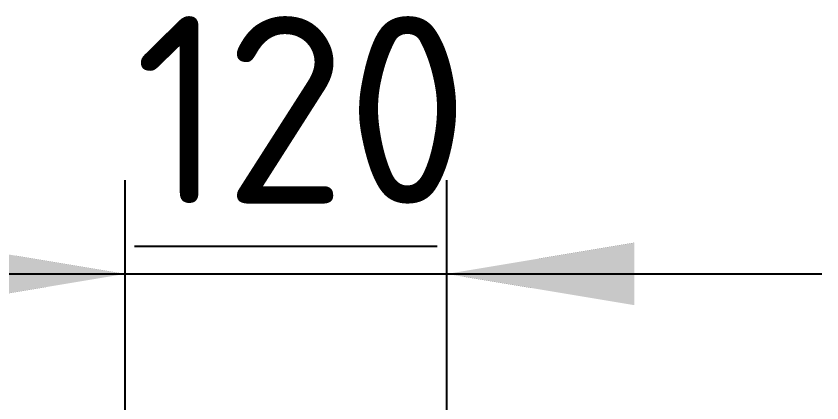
# Model space of a CAD drawing. Header units: millimetres. Extents: x 28 to 832, y 30 to 567.
# Drawn here: x 172.26 to 187.29, y 208.97 to 216.19 of the extents above; entities that cross this region are included whole.
import ezdxf
from ezdxf.enums import TextEntityAlignment as Align

# ---------------------------------------------------------------- set-up
doc = ezdxf.new("R2010")
doc.units = ezdxf.units.MM
doc.layers.add('Default', color=7, linetype='Continuous')
doc.styles.add('SEACAD_seiso_ttf', font='seiso.ttf', dxfattribs={"height": 0.2})

# ---------------------------------------------------------------- blocks, each defined once
blk = doc.blocks.new('GDimGGroup105')
at = {"layer": 'Default', "linetype": 'Continuous', "ltscale": 25.4}
for points in [[(170.793, 211.959), (170.793, 210.792), (174.293, 211.375)], [(183.793, 211.959), (180.293, 211.375), (183.793, 210.792)]]:
    blk.add_hatch(color=136, dxfattribs=at).paths.add_polyline_path(points)
at = {"layer": 'Default', "color": 7, "linetype": 'Continuous', "ltscale": 25.4}
for p, q in [((174.293, 206.923), (174.293, 213.125)), ((180.293, 206.923), (180.293, 213.125)), ((174.469, 211.892), (180.117, 211.892)), ((167.293, 211.375), (187.293, 211.375))]:
    blk.add_line(p, q, dxfattribs=at)
at = {"layer": 'Default', "color": 136, "linetype": 'Continuous', "lineweight": 20, "ltscale": 25.4, "const_width": 0.00025}
for points in [[(170.793, 211.959), (174.293, 211.375), (170.793, 210.792), (170.793, 211.959)], [(183.793, 211.959), (180.293, 211.375), (183.793, 210.792), (183.793, 211.959)]]:
    blk.add_lwpolyline(points, close=True, dxfattribs=at)
at = {"layer": 'Default', "color": 7, "linetype": 'Continuous', "ltscale": 25.4, "style": 'SEACAD_seiso_ttf'}
blk.add_text('120', height=3.5, dxfattribs=at).set_placement((174.469, 216.188), align=Align.TOP_LEFT)
blk = doc.blocks.new('GDimGGroup106')
at = {"layer": 'Default', "linetype": 'Continuous', "ltscale": 25.4}
for points in [[(165.656, 212.023), (166.24, 208.523), (166.823, 212.023)], [(165.656, 203.423), (166.823, 203.423), (166.24, 206.923)]]:
    blk.add_hatch(color=136, dxfattribs=at).paths.add_polyline_path(points)
at = {"layer": 'Default', "color": 7, "linetype": 'Continuous', "ltscale": 25.4}
for p, q in [((166.24, 199.971), (166.24, 215.523)), ((172.793, 208.523), (164.49, 208.523)), ((174.293, 206.923), (164.49, 206.923)), ((165.723, 201.196), (165.723, 205.093))]:
    blk.add_line(p, q, dxfattribs=at)
at = {"layer": 'Default', "color": 136, "linetype": 'Continuous', "lineweight": 20, "ltscale": 25.4, "const_width": 0.00025}
for points in [[(165.656, 212.023), (166.24, 208.523), (166.823, 212.023), (165.656, 212.023)], [(165.656, 203.423), (166.24, 206.923), (166.823, 203.423), (165.656, 203.423)]]:
    blk.add_lwpolyline(points, close=True, dxfattribs=at)
at = {"layer": 'Default', "color": 7, "linetype": 'Continuous', "ltscale": 25.4, "style": 'SEACAD_seiso_ttf'}
blk.add_text('30', height=3.5, rotation=90, dxfattribs=at).set_placement((161.427, 201.196), align=Align.TOP_LEFT)

msp = doc.modelspace()

# ---------------------------------------------------------------- block references
at = {"layer": 'Default'}
for name in ['GDimGGroup105', 'GDimGGroup106']:
    msp.add_blockref(name, (0, 0), dxfattribs=at)

doc.saveas('drawing.dxf')
